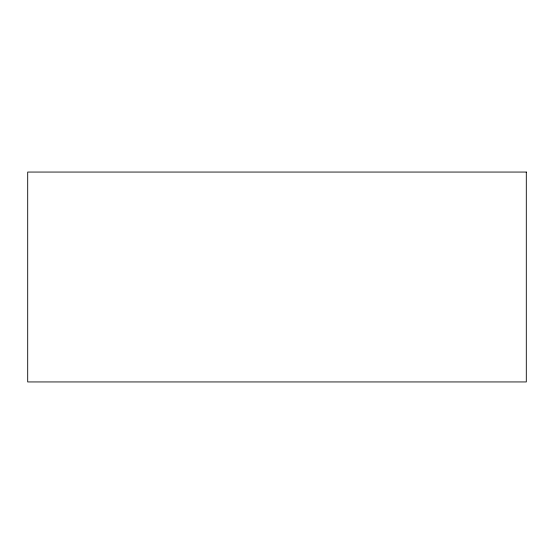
<?xml version="1.0" encoding="UTF-8"?>
<svg xmlns="http://www.w3.org/2000/svg" width="554" height="554" viewBox="0 0 554 554"><rect width="100%" height="100%" fill="white"/><g stroke="black" fill="none" stroke-linecap="round" stroke-linejoin="round"><path stroke-width="0.83" d="M526.3 172.059L27.7 172.059L27.7 381.941L526.3 381.941L526.3 172.059"/></g></svg>
